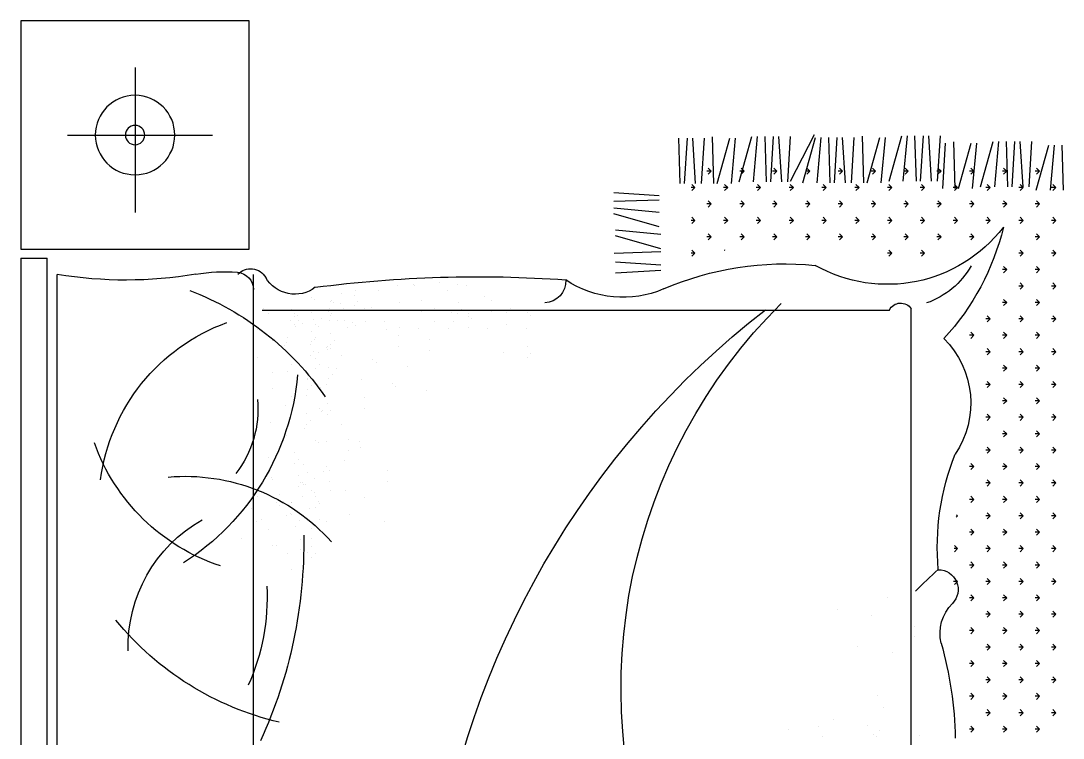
# Model space of a CAD drawing. Extents: x -42728 to 99010, y -18674 to 47645.
# Drawn here: x 3296 to 5577, y 38482 to 40052 of the extents above; entities that cross this region are included whole.
import ezdxf

# ---------------------------------------------------------------- set-up
doc = ezdxf.new("R2010")
doc.units = 0
doc.header["$LTSCALE"] = 100
doc.header["$MEASUREMENT"] = 0
doc.layers.get('0').update_dxf_attribs({"linetype": 'CONTINUOUS'})
doc.layers.add('HUI', color=8, linetype='CONTINUOUS')
doc.layers.add('LAYER3', color=4, linetype='CONTINUOUS')

# ---------------------------------------------------------------- blocks, each defined once
blk = doc.blocks.new('A$C5C7A6314')
at = {"color": 8}
for p, q in [((970.5, 1966.9), (970.5, 1966.9)), ((969.9, 1948.2), (969.9, 1948.2)), ((1044.7, 1949.4), (1044.7, 1949.4)), ((1186.7, 1956.4), (1186.7, 1956.4)), ((1210.4, 1956.6), (1210.4, 1956.6)), ((1151.6, 1907.3), (1151.6, 1907.3)), ((1273.1, 1896.9), (1273.1, 1896.9)), ((968.9, 1873.6), (968.9, 1873.6)), ((980.8, 1880.1), (980.8, 1880.1)), ((1032.6, 1888.5), (1032.6, 1888.5)), ((1059.3, 1874.2), (1059.3, 1874.2)), ((973.7, 1865.8), (973.7, 1865.8)), ((992.1, 1853.6), (992.1, 1853.6)), ((1232.6, 1862), (1232.6, 1862)), ((1166.1, 1832.1), (1166.1, 1832.1)), ((1247.1, 1786.8), (1247.1, 1786.8)), ((1006.6, 1778.4), (1006.6, 1778.4)), ((968.9, 1755.7), (968.9, 1755.7)), ((990.4, 1745.2), (990.4, 1745.2)), ((983.4, 1680.4), (983.4, 1680.4)), ((1798.4, 1108.5), (1798.4, 1108.5)), ((1807.1, 1116.5), (1807.1, 1116.5)), ((1822.1, 1108.7), (1822.1, 1108.7)), ((1862.1, 1107.3), (1862.1, 1107.3)), ((1891, 1115), (1891, 1115)), ((1895.7, 1109.1), (1895.7, 1109.1)), ((1808.6, 1056.2), (1808.6, 1056.2)), ((1869.4, 1063.4), (1869.4, 1063.4)), ((1895.6, 1063.2), (1895.6, 1063.2)), ((1904.4, 1071.2), (1904.4, 1071.2)), ((1898.6, 1029.5), (1898.6, 1029.5)), ((1922.3, 1029.7), (1922.3, 1029.7)), ((1861.6, 1022.5), (1861.6, 1022.5)), ((1930.9, 1014.1), (1930.9, 1014.1)), ((1883.6, 986.7), (1883.6, 986.7)), ((1863.5, 980.4), (1863.5, 980.4)), ((1888.3, 980.8), (1888.3, 980.8)), ((1893.6, 981), (1893.6, 981)), ((1902.9, 964.9), (1902.9, 964.9)), ((1956.1, 975.4), (1956.1, 975.4)), ((1876.2, 947.3), (1876.2, 947.3)), ((1894.1, 956.8), (1894.1, 956.8)), ((1896.9, 942.9), (1896.9, 942.9)), ((1917.9, 957), (1917.9, 957)), ((1957.8, 955.6), (1957.8, 955.6)), ((1861.9, 935.1), (1861.9, 935.1)), ((1944.5, 935), (1944.5, 935)), ((1962.5, 916.9), (1962.5, 916.9)), ((1813.7, 894.6), (1813.7, 894.6)), ((1837.4, 894.8), (1837.4, 894.8)), ((1878, 905.2), (1878, 905.2)), ((1904.4, 904.5), (1904.4, 904.5)), ((1726.7, 887.7), (1726.7, 887.7)), ((1861.6, 870.8), (1861.6, 870.8)), ((1898.6, 877.8), (1898.6, 877.8)), ((1922.3, 878), (1922.3, 878)), ((1778.5, 845.6), (1778.5, 845.6)), ((1956.2, 862.4), (1956.2, 862.4)), ((1959, 859.8), (1959, 859.8)), ((1822.1, 827.2), (1822.1, 827.2)), ((1845.8, 827.4), (1845.8, 827.4)), ((1863.5, 828.7), (1863.5, 828.7)), ((1900.1, 835.1), (1900.1, 835.1)), ((1918.9, 829.3), (1918.9, 829.3)), ((1956.1, 823.7), (1956.1, 823.7)), ((1527, 801.9), (1527, 801.9)), ((1550.7, 802.1), (1550.7, 802.1)), ((1735.1, 820.3), (1735.1, 820.3)), ((1741.2, 812.5), (1741.2, 812.5)), ((1859.6, 800.2), (1859.6, 800.2)), ((1440, 795), (1440, 795)), ((1787, 778.1), (1787, 778.1)), ((1876.2, 795.6), (1876.2, 795.6)), ((1944.5, 783.4), (1944.5, 783.4)), ((1793.1, 770.3), (1793.1, 770.3)), ((1878, 753.5), (1878, 753.5)), ((1900.4, 759.2), (1900.4, 759.2)), ((1905.1, 753.2), (1905.1, 753.2)), ((1908.5, 767.7), (1908.5, 767.7)), ((1491.8, 752.9), (1491.8, 752.9)), ((1600.2, 744.4), (1600.2, 744.4)), ((1613.4, 742.4), (1613.4, 742.4)), ((1687.2, 751.4), (1687.2, 751.4)), ((1710.9, 751.6), (1710.9, 751.6)), ((1749.7, 745), (1749.7, 745)), ((1868, 732.8), (1868, 732.8)), ((1919.7, 737.3), (1919.7, 737.3)), ((1945.8, 733.5), (1945.8, 733.5)), ((1454.5, 719.8), (1454.5, 719.8)), ((1507.4, 710.7), (1507.4, 710.7)), ((1572.9, 707.5), (1572.9, 707.5)), ((1594.4, 717.7), (1594.4, 717.7)), ((1618.2, 717.9), (1618.2, 717.9)), ((1863.8, 715.4), (1863.8, 715.4)), ((1874.1, 725), (1874.1, 725)), ((1878.8, 707.6), (1878.8, 707.6)), ((1905.1, 707.4), (1905.1, 707.4)), ((1911, 729.3), (1911, 729.3)), ((1934.7, 729.5), (1934.7, 729.5)), ((1959, 708.1), (1959, 708.1)), ((1652.1, 702.3), (1652.1, 702.3)), ((1773.6, 691.9), (1773.6, 691.9)), ((1801.5, 702.9), (1801.5, 702.9)), ((1834.8, 686.8), (1834.8, 686.8)), ((1878.5, 693.8), (1878.5, 693.8)), ((1915.5, 700.8), (1915.5, 700.8)), ((1918.7, 685.2), (1918.7, 685.2)), ((1939.2, 701), (1939.2, 701)), ((1440, 668.6), (1440, 668.6)), ((1506.4, 677.7), (1506.4, 677.7)), ((1527, 675.5), (1527, 675.5)), ((1550.7, 675.7), (1550.7, 675.7)), ((1559.3, 668.6), (1559.3, 668.6)), ((1614.7, 669.2), (1614.7, 669.2)), ((1674.3, 670.3), (1674.3, 670.3)), ((1683, 678.3), (1683, 678.3)), ((1698, 670.5), (1698, 670.5)), ((1738, 669.1), (1738, 669.1)), ((1752.4, 673.4), (1752.4, 673.4)), ((1761.1, 681.4), (1761.1, 681.4)), ((1776.1, 673.6), (1776.1, 673.6)), ((1816.1, 672.2), (1816.1, 672.2)), ((1816.9, 676.8), (1816.9, 676.8)), ((1819.4, 668.6), (1819.4, 668.6)), ((1821.6, 670.9), (1821.6, 670.9)), ((1826.1, 678.7), (1826.1, 678.7)), ((1849.8, 678.9), (1849.8, 678.9)), ((1880.2, 675.7), (1880.2, 675.7)), ((1889.8, 677.6), (1889.8, 677.6)), ((1895, 679.9), (1895, 679.9)), ((1899.7, 673.9), (1899.7, 673.9)), ((1906.4, 675.5), (1906.4, 675.5)), ((1921.2, 677), (1921.2, 677)), ((1923.4, 679.3), (1923.4, 679.3)), ((1368.6, 644.6), (1368.6, 644.6)), ((1418.9, 653.5), (1418.9, 653.5)), ((1442.7, 653.7), (1442.7, 653.7)), ((1469.5, 645), (1469.5, 645)), ((1478.3, 653.1), (1478.3, 653.1)), ((1482.6, 652.3), (1482.6, 652.3)), ((1493.2, 645.2), (1493.2, 645.2)), ((1502.5, 643.1), (1502.5, 643.1)), ((1533.2, 643.8), (1533.2, 643.8)), ((1548.1, 661.5), (1548.1, 661.5)), ((1612.1, 651.5), (1612.1, 651.5)), ((1616.8, 645.6), (1616.8, 645.6)), ((1680.8, 658.2), (1680.8, 658.2)), ((1682, 659.9), (1682, 659.9)), ((1686.7, 654), (1686.7, 654)), ((1733.1, 657), (1733.1, 657)), ((1773.1, 645), (1773.1, 645)), ((1781.8, 653.1), (1781.8, 653.1)), ((1796.8, 645.2), (1796.8, 645.2)), ((1809.9, 651.7), (1809.9, 651.7)), ((1811.6, 641.4), (1811.6, 641.4)), ((1836.8, 643.8), (1836.8, 643.8)), ((1840.9, 644.6), (1840.9, 644.6)), ((1865.7, 651.5), (1865.7, 651.5)), ((1870.4, 645.6), (1870.4, 645.6)), ((1881.4, 641.3), (1881.4, 641.3)), ((1882.6, 657.6), (1882.6, 657.6)), ((1924.7, 643.1), (1924.7, 643.1)), ((1359.9, 636.6), (1359.9, 636.6)), ((1371.4, 626.5), (1371.4, 626.5)), ((1383.6, 636.8), (1383.6, 636.8)), ((1385.5, 619.4), (1385.5, 619.4)), ((1401.6, 635.5), (1401.6, 635.5)), ((1423.6, 635.4), (1423.6, 635.4)), ((1467, 632.3), (1467, 632.3)), ((1507.2, 637.2), (1507.2, 637.2)), ((1519.4, 617.8), (1519.4, 617.8)), ((1519.9, 623.2), (1519.9, 623.2)), ((1524.9, 616.1), (1524.9, 616.1)), ((1546.2, 627.1), (1546.2, 627.1)), ((1564.1, 618), (1564.1, 618)), ((1642.2, 621.1), (1642.2, 621.1)), ((1651.1, 625), (1651.1, 625)), ((1659.8, 633), (1659.8, 633)), ((1674.8, 625.2), (1674.8, 625.2)), ((1715.9, 626.4), (1715.9, 626.4)), ((1729.2, 628), (1729.2, 628)), ((1737.9, 636.1), (1737.9, 636.1)), ((1750.9, 626.5), (1750.9, 626.5)), ((1752.9, 628.2), (1752.9, 628.2)), ((1772.6, 618.6), (1772.6, 618.6)), ((1802.9, 633.4), (1802.9, 633.4)), ((1826.6, 633.6), (1826.6, 633.6)), ((1832.1, 636.6), (1832.1, 636.6)), ((1855.8, 636.8), (1855.8, 636.8)), ((1895.8, 635.4), (1895.8, 635.4)), ((1902.7, 634.9), (1902.7, 634.9)), ((1929.4, 637.2), (1929.4, 637.2)), ((1334.1, 593.4), (1334.1, 593.4)), ((1376.8, 611.3), (1376.8, 611.3)), ((1400.5, 611.5), (1400.5, 611.5)), ((1429.2, 601.2), (1429.2, 601.2)), ((1440.4, 610.1), (1440.4, 610.1)), ((1453.4, 593.4), (1453.4, 593.4)), ((1465.9, 599.3), (1465.9, 599.3)), ((1492.9, 616), (1492.9, 616)), ((1516.2, 608.1), (1516.2, 608.1)), ((1524.1, 611.9), (1524.1, 611.9)), ((1539.9, 608.3), (1539.9, 608.3)), ((1566.7, 599.7), (1566.7, 599.7)), ((1575.5, 607.7), (1575.5, 607.7)), ((1590.5, 599.9), (1590.5, 599.9)), ((1713.6, 593.4), (1713.6, 593.4)), ((1865.3, 601.8), (1865.3, 601.8)), ((1870.3, 599.7), (1870.3, 599.7)), ((1872.4, 616), (1872.4, 616)), ((1879.1, 607.7), (1879.1, 607.7)), ((1888.1, 599.3), (1888.1, 599.3)), ((1890.9, 606.4), (1890.9, 606.4)), ((1894.1, 599.9), (1894.1, 599.9)), ((1370.1, 584.3), (1370.1, 584.3)), ((1452.4, 581.1), (1452.4, 581.1)), ((1457.1, 591.3), (1457.1, 591.3)), ((1479.8, 592.7), (1479.8, 592.7)), ((1480.9, 591.5), (1480.9, 591.5)), ((1482.7, 574), (1482.7, 574)), ((1615.9, 575.9), (1615.9, 575.9)), ((1627.2, 581.7), (1627.2, 581.7)), ((1694, 579), (1694, 579)), ((1767.7, 584.3), (1767.7, 584.3)), ((1783.3, 592.7), (1783.3, 592.7)), ((1824.4, 576.5), (1824.4, 576.5)), ((1831.9, 581.1), (1831.9, 581.1)), ((1842.4, 584.3), (1842.4, 584.3)), ((1879.3, 591.3), (1879.3, 591.3)), ((1903.1, 591.5), (1903.1, 591.5)), ((1386, 551.3), (1386, 551.3)), ((1387, 559), (1387, 559)), ((1474, 566), (1474, 566)), ((1481, 559), (1481, 559)), ((1497.7, 566.2), (1497.7, 566.2)), ((1531.6, 550.6), (1531.6, 550.6)), ((1534.4, 548), (1534.4, 548)), ((1730.4, 551.2), (1730.4, 551.2)), ((1765.4, 551.3), (1765.4, 551.3)), ((1835.2, 550.6), (1835.2, 550.6)), ((1422, 542.2), (1422, 542.2)), ((1443.7, 525.9), (1443.7, 525.9)), ((1578.6, 542.8), (1578.6, 542.8)), ((1656.7, 545.9), (1656.7, 545.9)), ((1894.2, 542.2), (1894.2, 542.2)), ((1905.5, 531.2), (1905.5, 531.2)), ((1384.7, 509.1), (1384.7, 509.1)), ((1438.9, 516.9), (1438.9, 516.9)), ((1467, 505.9), (1467, 505.9)), ((1494.3, 517.5), (1494.3, 517.5)), ((1797.9, 517.5), (1797.9, 517.5)), ((1860.5, 517.7), (1860.5, 517.7)), ((1401.6, 483.8), (1401.6, 483.8)), ((2285.1, 101.8), (2285.1, 419.3)), ((2433.3, 250), (2115.8, 250))]:
    blk.add_line(p, q, dxfattribs=at)
for p, q in [((728.4, 1949), (1904.6, 1949)), ((1902.1, 528.2), (1902.1, 1901.5)), ((590.5, 509.3), (1980.2, 509.3)), ((557.1, 79.8), (1980.2, 79.8)), ((515.3, 57.8), (2015.3, 57.8)), ((2015.3, 0), (2015.3, 57.8)), ((2015.3, 0), (515.3, 0))]:
    blk.add_line(p, q)
blk.add_lwpolyline([(2035.1, 500), (2535.1, 500), (2535.1, 0), (2035.1, 0)], close=True)
for radius in [87, 21.2]:
    blk.add_circle((2285.1, 250), radius, dxfattribs=at)
for centre, radius, start, end in [((2278.6, 1896.9), 320.3, 127.5695, 209.5312), ((2088.6, 1922.7), 181.4, 119.7235, 160.6273), ((951.1, 1234.2), 811.3, 74.1153, 89.0243), ((1194.1, 2104.7), 92.6, 256.8976, 314.9727), ((1290.3, 2008.4), 43.4, 359.815, 134.9727), ((569.7, 2684.2), 1020.2, 314.6583, 318.5018), ((1332.1, 1672.6), 671, 336.6545, 5.6743), ((1074.2, 2500.9), 1187.1, 248.6138, 315.1836), ((388.9, 2805.4), 1916.5, 277.7766, 322.1631), ((2153.7, 1318), 223.9, 156.6545, 213.9692), ((1965.8, 1144.5), 48.4, 87.3236, 176.9208), ((-752.1, 999.4), 2727.1, 352.5251, 4.0699), ((1108.7, 359.7), 429.4, 355.0517, 48.2044), ((1350.7, 142.3), 636.4, 20.9474, 55.427), ((2010.4, 599.8), 73.7, 142.6258, 240.0089), ((1393.5, -426.3), 1045.6, 89.1363, 114.5419), ((1808.2, 62.1), 545.7, 95.0716, 147.3726), ((1639.9, 717.5), 658.1, 193.3746, 230.7193), ((1273, 68), 471, 87.0195, 114.1051), ((1954.6, 503.2), 37.9, 312.6511, 60.0089), ((1685.1, 288.5), 230.5, 84.8012, 127.6984), ((1757.6, 573.3), 437.4, 198.1201, 250.504), ((1474.8, 596.1), 425.4, 277.5453, 340.0101), ((1165.5, 553.6), 318.7, 268.2568, 330.5191)]:
    blk.add_arc(centre, radius, start, end, dxfattribs=at)
for centre, radius, start, end in [((1890, 1925.9), 27.3, 296.3339, 57.6405), ((1946.8, 471.3), 38, 4.474, 90), ((1614.1, 445.3), 371.7, 350.3365, 4.474), ((2875.2, 230.5), 907.6, 170.3365, 189.5569)]:
    blk.add_arc(centre, radius, start, end)
at = {"layer": 'HUI'}
for p, q in [((1020.6, 2265.9), (1013.9, 2259.1)), ((1020.6, 2265.9), (1027.4, 2259.1)), ((1020.6, 2265.9), (1020.6, 2256.4)), ((1092.5, 2265.9), (1085.7, 2259.1)), ((1092.5, 2265.9), (1099.2, 2259.1)), ((1092.5, 2265.9), (1092.5, 2256.4)), ((1164.3, 2265.9), (1157.6, 2259.1)), ((1164.3, 2265.9), (1171, 2259.1)), ((1164.3, 2265.9), (1164.3, 2256.4)), ((1236.1, 2265.9), (1229.4, 2259.1)), ((1236.1, 2265.9), (1242.9, 2259.1)), ((1236.2, 2265.9), (1236.2, 2256.4)), ((1308, 2265.9), (1301.3, 2259.1)), ((1308, 2265.9), (1314.7, 2259.1)), ((1308, 2265.9), (1308, 2256.4)), ((1379.8, 2265.9), (1373.1, 2259.1)), ((1379.8, 2265.9), (1386.6, 2259.1)), ((1379.8, 2265.9), (1379.8, 2256.4)), ((1451.7, 2265.9), (1444.9, 2259.1)), ((1451.7, 2265.9), (1458.4, 2259.1)), ((1451.7, 2265.9), (1451.7, 2256.4)), ((1523.5, 2265.9), (1516.8, 2259.1)), ((1523.5, 2265.9), (1530.2, 2259.1)), ((1523.5, 2265.9), (1523.5, 2256.4)), ((1595.4, 2265.9), (1588.6, 2259.1)), ((1595.4, 2265.9), (1602.1, 2259.1)), ((1595.4, 2265.9), (1595.4, 2256.4)), ((1667.2, 2265.9), (1660.5, 2259.1)), ((1667.2, 2265.9), (1673.9, 2259.1)), ((1667.2, 2265.9), (1667.2, 2256.4)), ((1739, 2265.9), (1732.3, 2259.1)), ((1739, 2265.9), (1745.8, 2259.1)), ((1739.1, 2265.9), (1739.1, 2256.4)), ((1810.9, 2265.9), (1804.1, 2259.1)), ((1810.9, 2265.9), (1817.6, 2259.1)), ((1810.9, 2265.9), (1810.9, 2256.4)), ((1882.7, 2265.9), (1876, 2259.1)), ((1882.7, 2265.9), (1889.5, 2259.1)), ((1882.7, 2265.9), (1882.7, 2256.4)), ((1954.6, 2265.9), (1947.8, 2259.1)), ((1954.6, 2265.9), (1961.3, 2259.1)), ((1954.6, 2265.9), (1954.6, 2256.4)), ((2026.4, 2265.9), (2019.7, 2259.1)), ((2026.4, 2265.9), (2033.1, 2259.1)), ((2026.4, 2265.9), (2026.4, 2256.4)), ((2098.2, 2265.9), (2091.5, 2259.1)), ((2098.2, 2265.9), (2105, 2259.1)), ((2098.3, 2265.9), (2098.3, 2256.4)), ((2170.1, 2265.9), (2163.4, 2259.1)), ((2263.2, 2278.6), (2164.1, 2281.7)), ((2164.1, 2253.8), (2263.2, 2263.1)), ((2170.1, 2265.9), (2176.8, 2259.1)), ((2170.1, 2265.9), (2170.1, 2256.4)), ((2164.1, 2222.7), (2263.2, 2250.6)), ((984.7, 2230), (978, 2223.2)), ((984.7, 2230), (991.4, 2223.2)), ((984.7, 2230), (984.7, 2220.4)), ((1056.5, 2230), (1049.8, 2223.2)), ((1056.5, 2230), (1063.3, 2223.2)), ((1056.6, 2230), (1056.6, 2220.4)), ((1128.4, 2230), (1121.6, 2223.2)), ((1128.4, 2230), (1135.1, 2223.2)), ((1128.4, 2230), (1128.4, 2220.4)), ((1200.2, 2230), (1193.5, 2223.2)), ((1200.2, 2230), (1207, 2223.2)), ((1200.2, 2230), (1200.2, 2220.4)), ((1272.1, 2230), (1265.3, 2223.2)), ((1272.1, 2230), (1278.8, 2223.2)), ((1272.1, 2230), (1272.1, 2220.4)), ((1343.9, 2230), (1337.2, 2223.2)), ((1343.9, 2230), (1350.6, 2223.2)), ((1343.9, 2230), (1343.9, 2220.4)), ((1415.7, 2230), (1409, 2223.2)), ((1415.7, 2230), (1422.5, 2223.2)), ((1415.8, 2230), (1415.8, 2220.4)), ((1487.6, 2230), (1480.9, 2223.2)), ((1487.6, 2230), (1494.3, 2223.2)), ((1487.6, 2230), (1487.6, 2220.4)), ((1559.4, 2230), (1552.7, 2223.2)), ((1559.4, 2230), (1566.2, 2223.2)), ((1559.5, 2230), (1559.5, 2220.4)), ((1631.3, 2230), (1624.5, 2223.2)), ((1631.3, 2230), (1638, 2223.2)), ((1631.3, 2230), (1631.3, 2220.4)), ((1703.1, 2230), (1696.4, 2223.2)), ((1703.1, 2230), (1709.9, 2223.2)), ((1703.1, 2230), (1703.1, 2220.4)), ((1775, 2230), (1768.2, 2223.2)), ((1775, 2230), (1781.7, 2223.2)), ((1775, 2230), (1775, 2220.4)), ((1846.8, 2230), (1840.1, 2223.2)), ((1846.8, 2230), (1853.5, 2223.2)), ((1846.8, 2230), (1846.8, 2220.4)), ((1918.6, 2230), (1911.9, 2223.2)), ((1918.6, 2230), (1925.4, 2223.2)), ((1918.7, 2230), (1918.7, 2220.4)), ((1990.5, 2230), (1983.8, 2223.2)), ((1990.5, 2230), (1997.2, 2223.2)), ((1990.5, 2230), (1990.5, 2220.4)), ((2062.3, 2230), (2055.6, 2223.2)), ((2062.3, 2230), (2069.1, 2223.2)), ((2062.3, 2230), (2062.3, 2220.4)), ((2134.2, 2230), (2127.4, 2223.2)), ((2134.2, 2230), (2140.9, 2223.2)), ((2134.2, 2230), (2134.2, 2220.4)), ((2206, 2230), (2199.3, 2223.2)), ((2206, 2230), (2212.7, 2223.2)), ((2206, 2230), (2206, 2220.4)), ((1020.6, 2194), (1013.9, 2187.3)), ((1020.6, 2194), (1027.4, 2187.3)), ((1020.6, 2194), (1020.6, 2184.5)), ((1092.5, 2194), (1085.7, 2187.3)), ((1092.5, 2194), (1099.2, 2187.3)), ((1092.5, 2194), (1092.5, 2184.5)), ((1164.3, 2194), (1157.6, 2187.3)), ((1164.3, 2194), (1171, 2187.3)), ((1164.3, 2194), (1164.3, 2184.5)), ((1236.1, 2194), (1229.4, 2187.3)), ((1236.1, 2194), (1242.9, 2187.3)), ((1236.2, 2194), (1236.2, 2184.5)), ((1308, 2194), (1301.3, 2187.3)), ((1308, 2194), (1314.7, 2187.3)), ((1308, 2194), (1308, 2184.5)), ((1379.8, 2194), (1373.1, 2187.3)), ((1379.8, 2194), (1386.6, 2187.3)), ((1379.8, 2194), (1379.8, 2184.5)), ((1451.7, 2194), (1444.9, 2187.3)), ((1451.7, 2194), (1458.4, 2187.3)), ((1451.7, 2194), (1451.7, 2184.5)), ((1523.5, 2194), (1516.8, 2187.3)), ((1523.5, 2194), (1530.2, 2187.3)), ((1523.5, 2194), (1523.5, 2184.5)), ((1595.4, 2194), (1588.6, 2187.3)), ((1595.4, 2194), (1602.1, 2187.3)), ((1595.4, 2194), (1595.4, 2184.5)), ((1667.2, 2194), (1660.5, 2187.3)), ((1667.2, 2194), (1673.9, 2187.3)), ((1667.2, 2194), (1667.2, 2184.5)), ((1739, 2194), (1732.3, 2187.3)), ((1739, 2194), (1745.8, 2187.3)), ((1739.1, 2194), (1739.1, 2184.5)), ((1810.9, 2194), (1804.1, 2187.3)), ((1810.9, 2194), (1817.6, 2187.3)), ((1810.9, 2194), (1810.9, 2184.5)), ((1882.7, 2194), (1876, 2187.3)), ((1882.7, 2194), (1889.5, 2187.3)), ((1882.7, 2194), (1882.7, 2184.5)), ((1954.6, 2194), (1947.8, 2187.3)), ((1954.6, 2194), (1961.3, 2187.3)), ((1954.6, 2194), (1954.6, 2184.5)), ((2026.4, 2194), (2019.7, 2187.3)), ((2026.4, 2194), (2033.1, 2187.3)), ((2026.4, 2194), (2026.4, 2184.5)), ((2098.2, 2194), (2091.5, 2187.3)), ((2098.2, 2194), (2105, 2187.3)), ((2098.3, 2194), (2098.3, 2184.5)), ((2170.1, 2194), (2163.4, 2187.3)), ((2170.1, 2194), (2176.8, 2187.3)), ((2170.1, 2194), (2170.1, 2184.5)), ((2270.8, 2212.5), (2171.7, 2206.3)), ((2171.7, 2193.9), (2270.8, 2187.6)), ((2270.8, 2175.2), (2171.7, 2169)), ((984.7, 2158.1), (978, 2151.4)), ((984.7, 2158.1), (991.4, 2151.4)), ((984.7, 2158.1), (984.7, 2148.6)), ((1056.5, 2158.1), (1049.8, 2151.4)), ((1056.5, 2158.1), (1063.3, 2151.4)), ((1056.6, 2158.1), (1056.6, 2148.6)), ((1128.4, 2158.1), (1121.6, 2151.4)), ((1128.4, 2158.1), (1135.1, 2151.4)), ((1128.4, 2158.1), (1128.4, 2148.6)), ((1200.2, 2158.1), (1193.5, 2151.4)), ((1200.2, 2158.1), (1207, 2151.4)), ((1200.2, 2158.1), (1200.2, 2148.6)), ((1272.1, 2158.1), (1265.3, 2151.4)), ((1272.1, 2158.1), (1278.8, 2151.4)), ((1272.1, 2158.1), (1272.1, 2148.6)), ((1343.9, 2158.1), (1337.2, 2151.4)), ((1343.9, 2158.1), (1350.6, 2151.4)), ((1343.9, 2158.1), (1343.9, 2148.6)), ((1415.7, 2158.1), (1409, 2151.4)), ((1415.7, 2158.1), (1422.5, 2151.4)), ((1415.8, 2158.1), (1415.8, 2148.6)), ((1487.6, 2158.1), (1480.9, 2151.4)), ((1487.6, 2158.1), (1494.3, 2151.4)), ((1487.6, 2158.1), (1487.6, 2148.6)), ((1559.4, 2158.1), (1552.7, 2151.4)), ((1559.4, 2158.1), (1566.2, 2151.4)), ((1559.5, 2158.1), (1559.5, 2148.6)), ((1631.3, 2158.1), (1624.5, 2151.4)), ((1631.3, 2158.1), (1638, 2151.4)), ((1631.3, 2158.1), (1631.3, 2148.6)), ((1703.1, 2158.1), (1696.4, 2151.4)), ((1703.1, 2158.1), (1709.9, 2151.4)), ((1703.1, 2158.1), (1703.1, 2148.6)), ((1775, 2158.1), (1768.2, 2151.4)), ((1775, 2158.1), (1781.7, 2151.4)), ((1775, 2158.1), (1775, 2148.6)), ((1846.8, 2158.1), (1840.1, 2151.4)), ((1846.8, 2158.1), (1853.5, 2151.4)), ((1846.8, 2158.1), (1846.8, 2148.6)), ((1918.6, 2158.1), (1911.9, 2151.4)), ((1918.6, 2158.1), (1925.4, 2151.4)), ((1918.7, 2158.1), (1918.7, 2148.6)), ((1990.5, 2158.1), (1983.8, 2151.4)), ((1990.5, 2158.1), (1997.2, 2151.4)), ((1990.5, 2158.1), (1990.5, 2148.6)), ((2134.2, 2158.1), (2127.4, 2151.4)), ((2134.2, 2158.1), (2140.9, 2151.4)), ((2134.2, 2158.1), (2134.2, 2148.6)), ((2270.8, 2156.6), (2171.7, 2159.7)), ((2206, 2158.1), (2199.3, 2151.4)), ((2206, 2158.1), (2212.7, 2151.4)), ((2206, 2158.1), (2206, 2148.6)), ((1020.6, 2122.2), (1013.9, 2115.5)), ((1020.6, 2122.2), (1027.4, 2115.5)), ((1020.6, 2122.2), (1020.6, 2112.7)), ((1092.5, 2122.2), (1085.7, 2115.5)), ((1092.5, 2122.2), (1099.2, 2115.5)), ((1092.5, 2122.2), (1092.5, 2112.7)), ((1164.3, 2122.2), (1157.6, 2115.5)), ((1164.3, 2122.2), (1171, 2115.5)), ((1164.3, 2122.2), (1164.3, 2112.7)), ((1236.1, 2122.2), (1229.4, 2115.5)), ((1236.1, 2122.2), (1242.9, 2115.5)), ((1236.2, 2122.2), (1236.2, 2112.7)), ((1308, 2122.2), (1301.3, 2115.5)), ((1308, 2122.2), (1314.7, 2115.5)), ((1308, 2122.2), (1308, 2112.7)), ((1379.8, 2122.2), (1373.1, 2115.5)), ((1379.8, 2122.2), (1386.6, 2115.5)), ((1379.8, 2122.2), (1379.8, 2112.7)), ((1451.7, 2122.2), (1444.9, 2115.5)), ((1451.7, 2122.2), (1458.4, 2115.5)), ((1451.7, 2122.2), (1451.7, 2112.7)), ((1523.5, 2122.2), (1516.8, 2115.5)), ((1523.5, 2122.2), (1530.2, 2115.5)), ((1523.5, 2122.2), (1523.5, 2112.7)), ((1595.4, 2122.2), (1588.6, 2115.5)), ((1595.4, 2122.2), (1602.1, 2115.5)), ((1595.4, 2122.2), (1595.4, 2112.7)), ((1667.2, 2122.2), (1660.5, 2115.5)), ((1667.2, 2122.2), (1673.9, 2115.5)), ((1667.2, 2122.2), (1667.2, 2112.7)), ((1739, 2122.2), (1732.3, 2115.5)), ((1739, 2122.2), (1745.8, 2115.5)), ((1739.1, 2122.2), (1739.1, 2112.7)), ((1810.9, 2122.2), (1804.1, 2115.5)), ((1810.9, 2122.2), (1817.6, 2115.5)), ((1810.9, 2122.2), (1810.9, 2112.7)), ((1882.7, 2122.2), (1876, 2115.5)), ((1882.7, 2122.2), (1889.5, 2115.5)), ((1882.7, 2122.2), (1882.7, 2112.7)), ((2098.2, 2122.2), (2091.5, 2115.5)), ((2098.2, 2122.2), (2105, 2115.5)), ((2098.3, 2122.2), (2098.3, 2112.7)), ((2170.1, 2122.2), (2163.4, 2115.5)), ((2170.1, 2122.2), (2176.8, 2115.5)), ((2170.1, 2122.2), (2170.1, 2112.7)), ((2171.7, 2131.8), (2270.8, 2141.1)), ((2171.7, 2100.7), (2270.8, 2128.7)), ((984.7, 2086.3), (978, 2079.5)), ((984.7, 2086.3), (991.4, 2079.5)), ((984.7, 2086.3), (984.7, 2076.7)), ((1056.5, 2086.3), (1049.8, 2079.5)), ((1056.5, 2086.3), (1063.3, 2079.5)), ((1056.6, 2086.3), (1056.6, 2076.7)), ((1128.4, 2086.3), (1121.6, 2079.5)), ((1128.4, 2086.3), (1135.1, 2079.5)), ((1128.4, 2086.3), (1128.4, 2076.7)), ((1200.2, 2086.3), (1193.5, 2079.5)), ((1200.2, 2086.3), (1207, 2079.5)), ((1200.2, 2086.3), (1200.2, 2076.7)), ((1272.1, 2086.3), (1265.3, 2079.5)), ((1272.1, 2086.3), (1278.8, 2079.5)), ((1272.1, 2086.3), (1272.1, 2076.7)), ((1343.9, 2086.3), (1337.2, 2079.5)), ((1343.9, 2086.3), (1350.6, 2079.5)), ((1343.9, 2086.3), (1343.9, 2076.7)), ((1415.7, 2086.3), (1409, 2079.5)), ((1415.7, 2086.3), (1422.5, 2079.5)), ((1415.8, 2086.3), (1415.8, 2076.7)), ((1487.6, 2086.3), (1480.9, 2079.5)), ((1487.6, 2086.3), (1494.3, 2079.5)), ((1487.6, 2086.3), (1487.6, 2076.7)), ((1559.4, 2086.3), (1552.7, 2079.5)), ((1559.4, 2086.3), (1566.2, 2079.5)), ((1559.5, 2086.3), (1559.5, 2076.7)), ((1846.8, 2086.3), (1840.1, 2079.5)), ((1846.8, 2086.3), (1853.5, 2079.5)), ((1846.8, 2086.3), (1846.8, 2076.7)), ((2062.3, 2086.3), (2055.6, 2079.5)), ((2062.3, 2086.3), (2069.1, 2079.5)), ((2062.3, 2086.3), (2062.3, 2076.7)), ((2134.2, 2086.3), (2127.4, 2079.5)), ((2134.2, 2086.3), (2140.9, 2079.5)), ((2134.2, 2086.3), (2134.2, 2076.7)), ((2168.2, 2083.6), (2267.3, 2092.9)), ((2168.2, 2052.6), (2267.3, 2080.5)), ((2206, 2086.3), (2199.3, 2079.5)), ((2206, 2086.3), (2212.7, 2079.5)), ((2206, 2086.3), (2206, 2076.7)), ((1308, 2050.3), (1301.3, 2043.6)), ((1308, 2050.4), (1308, 2041.6)), ((1308, 2050.3), (1314.7, 2043.6)), ((1379.8, 2050.3), (1373.1, 2043.6)), ((1379.8, 2050.4), (1379.8, 2043.2)), ((1379.8, 2050.3), (1386.6, 2043.6)), ((1451.7, 2050.3), (1448.6, 2047.2)), ((1451.7, 2050.4), (1451.7, 2047.9)), ((1451.7, 2050.3), (1453.6, 2048.4)), ((2098.2, 2050.3), (2091.5, 2043.6)), ((2098.2, 2050.3), (2105, 2043.6)), ((2098.3, 2050.4), (2098.3, 2040.8)), ((2170.1, 2050.3), (2163.4, 2043.6)), ((2168.2, 2045.4), (2270.4, 2042.3)), ((2170.1, 2050.4), (2170.1, 2040.8)), ((2170.1, 2050.3), (2176.8, 2043.6)), ((2062.3, 2014.4), (2055.6, 2007.7)), ((2062.3, 2014.4), (2069.1, 2007.7)), ((2062.3, 2014.4), (2062.3, 2004.9)), ((2134.2, 2014.4), (2127.4, 2007.7)), ((2134.2, 2014.4), (2140.9, 2007.7)), ((2134.2, 2014.4), (2134.2, 2004.9)), ((2267.3, 2023.7), (2168.2, 2017.5)), ((2283.4, 2012.3), (2184.2, 2006.1)), ((2206, 2014.4), (2199.3, 2007.7)), ((2206, 2014.4), (2212.7, 2007.7)), ((2206, 2014.4), (2206, 2004.9)), ((2184.2, 1993.7), (2283.4, 1987.5)), ((2026.4, 1978.5), (2019.7, 1971.8)), ((2026.4, 1978.5), (2033.1, 1971.8)), ((2026.4, 1978.5), (2026.4, 1969)), ((2098.2, 1978.5), (2091.5, 1971.8)), ((2098.2, 1978.5), (2105, 1971.8)), ((2098.3, 1978.5), (2098.3, 1969)), ((2170.1, 1978.5), (2163.4, 1971.8)), ((2170.1, 1978.5), (2176.8, 1971.8)), ((2170.1, 1978.5), (2170.1, 1969)), ((2283.4, 1975.1), (2184.2, 1968.9)), ((2062.3, 1942.6), (2055.6, 1935.9)), ((2062.3, 1942.6), (2069.1, 1935.9)), ((2062.3, 1942.6), (2062.3, 1933.1)), ((2134.2, 1942.6), (2127.4, 1935.9)), ((2134.2, 1942.6), (2140.9, 1935.9)), ((2134.2, 1942.6), (2134.2, 1933.1)), ((2283.4, 1956.5), (2184.2, 1959.6)), ((2184.2, 1931.6), (2283.4, 1940.9)), ((2206, 1942.6), (2199.3, 1935.9)), ((2206, 1942.6), (2212.7, 1935.9)), ((2206, 1942.6), (2206, 1933.1)), ((2184.2, 1900.6), (2283.4, 1928.5)), ((2026.4, 1906.7), (2019.7, 1899.9)), ((2026.4, 1906.7), (2033.1, 1899.9)), ((2026.4, 1906.7), (2026.4, 1897.1)), ((2098.2, 1906.7), (2091.5, 1899.9)), ((2098.2, 1906.7), (2105, 1899.9)), ((2098.3, 1906.7), (2098.3, 1897.1)), ((2170.1, 1906.7), (2163.4, 1899.9)), ((2170.1, 1906.7), (2176.8, 1899.9)), ((2170.1, 1906.7), (2170.1, 1897.1)), ((2180.7, 1883.4), (2279.8, 1892.7)), ((2180.7, 1852.4), (2279.8, 1880.3)), ((2062.3, 1870.7), (2055.6, 1864)), ((2062.3, 1870.7), (2069.1, 1864)), ((2062.3, 1870.7), (2062.3, 1861.2)), ((2134.2, 1870.7), (2127.4, 1864)), ((2134.2, 1870.7), (2140.9, 1864)), ((2134.2, 1870.7), (2134.2, 1861.2)), ((2206, 1870.7), (2199.3, 1864)), ((2206, 1870.7), (2212.7, 1864)), ((2206, 1870.7), (2206, 1861.2)), ((2098.2, 1834.8), (2091.5, 1828.1)), ((2098.2, 1834.8), (2105, 1828.1)), ((2098.3, 1834.8), (2098.3, 1825.3)), ((2170.1, 1834.8), (2163.4, 1828.1)), ((2170.1, 1834.8), (2176.8, 1828.1)), ((2170.1, 1834.8), (2170.1, 1825.3)), ((2180.7, 1845.3), (2282.9, 1842.2)), ((2279.8, 1823.6), (2180.7, 1817.4)), ((2180.7, 1804.9), (2279.8, 1798.7)), ((2062.3, 1798.9), (2055.6, 1792.2)), ((2062.3, 1798.9), (2069.1, 1792.2)), ((2062.3, 1798.9), (2062.3, 1789.4)), ((2134.2, 1798.9), (2127.4, 1792.2)), ((2134.2, 1798.9), (2140.9, 1792.2)), ((2134.2, 1798.9), (2134.2, 1789.4)), ((2279.8, 1786.3), (2180.7, 1780.1)), ((2206, 1798.9), (2199.3, 1792.2)), ((2206, 1798.9), (2212.7, 1792.2)), ((2206, 1798.9), (2206, 1789.4)), ((2098.2, 1763), (2091.5, 1756.2)), ((2098.2, 1763), (2105, 1756.2)), ((2098.3, 1763), (2098.3, 1753.5)), ((2170.1, 1763), (2163.4, 1756.2)), ((2170.1, 1763), (2176.8, 1756.2)), ((2170.1, 1763), (2170.1, 1753.5)), ((2279.8, 1767.7), (2180.7, 1770.8)), ((2180.7, 1742.9), (2279.8, 1752.2)), ((2180.7, 1711.8), (2279.8, 1739.8)), ((2184.2, 1684.8), (2286.5, 1737.6)), ((2062.3, 1727.1), (2055.6, 1720.3)), ((2062.3, 1727.1), (2069.1, 1720.3)), ((2062.3, 1727.1), (2062.3, 1717.5)), ((2134.2, 1727.1), (2127.4, 1720.3)), ((2134.2, 1727.1), (2140.9, 1720.3)), ((2134.2, 1727.1), (2134.2, 1717.5)), ((2206, 1727.1), (2199.3, 1720.3)), ((2206, 1727.1), (2212.7, 1720.3)), ((2206, 1727.1), (2206, 1717.5)), ((2098.2, 1691.1), (2091.5, 1684.4)), ((2098.2, 1691.1), (2105, 1684.4)), ((2098.3, 1691.1), (2098.3, 1681.6)), ((2170.1, 1691.1), (2163.4, 1684.4)), ((2170.1, 1691.1), (2176.8, 1684.4)), ((2170.1, 1691.1), (2170.1, 1681.6)), ((2281.6, 1684.2), (2182.5, 1678)), ((2062.3, 1655.2), (2055.6, 1648.5)), ((2062.3, 1655.2), (2069.1, 1648.5)), ((2062.3, 1655.2), (2062.3, 1645.7)), ((2134.2, 1655.2), (2127.4, 1648.5)), ((2134.2, 1655.2), (2140.9, 1648.5)), ((2134.2, 1655.2), (2134.2, 1645.7)), ((2182.5, 1665.6), (2281.6, 1659.4)), ((2281.6, 1647), (2182.5, 1640.8)), ((2206, 1655.2), (2199.3, 1648.5)), ((2206, 1655.2), (2212.7, 1648.5)), ((2206, 1655.2), (2206, 1645.7)), ((2281.6, 1628.4), (2182.5, 1631.5)), ((2098.2, 1619.3), (2091.5, 1612.6)), ((2098.2, 1619.3), (2105, 1612.6)), ((2098.3, 1619.3), (2098.3, 1609.8)), ((2170.1, 1619.3), (2163.4, 1612.6)), ((2170.1, 1619.3), (2176.8, 1612.6)), ((2170.1, 1619.3), (2170.1, 1609.8)), ((2182.5, 1603.6), (2281.6, 1612.9)), ((2182.5, 1572.5), (2281.6, 1600.5)), ((2062.3, 1583.4), (2055.6, 1576.6)), ((2062.3, 1583.4), (2069.1, 1576.6)), ((2062.3, 1583.4), (2062.3, 1573.9)), ((2134.2, 1583.4), (2127.4, 1576.6)), ((2134.2, 1583.4), (2140.9, 1576.6)), ((2134.2, 1583.4), (2134.2, 1573.9)), ((2206, 1583.4), (2199.3, 1576.6)), ((2206, 1583.4), (2212.7, 1576.6)), ((2206, 1583.4), (2206, 1573.9)), ((2179, 1555.4), (2278.1, 1564.7)), ((2179, 1524.3), (2278.1, 1552.3)), ((2032.1, 1541.8), (2033.1, 1540.7)), ((2098.2, 1547.5), (2091.5, 1540.7)), ((2098.2, 1547.5), (2105, 1540.7)), ((2098.3, 1547.5), (2098.3, 1537.9)), ((2170.1, 1547.5), (2163.4, 1540.7)), ((2170.1, 1547.5), (2176.8, 1540.7)), ((2170.1, 1547.5), (2170.1, 1537.9)), ((2062.3, 1511.5), (2055.6, 1504.8)), ((2062.3, 1511.5), (2069.1, 1504.8)), ((2062.3, 1511.5), (2062.3, 1502)), ((2134.2, 1511.5), (2127.4, 1504.8)), ((2134.2, 1511.5), (2140.9, 1504.8)), ((2134.2, 1511.5), (2134.2, 1502)), ((2179, 1517.2), (2281.2, 1514.1)), ((2206, 1511.5), (2199.3, 1504.8)), ((2206, 1511.5), (2212.7, 1504.8)), ((2206, 1511.5), (2206, 1502)), ((2278.1, 1495.5), (2179, 1489.3)), ((2026.4, 1475.6), (2019.7, 1468.9)), ((2026.4, 1475.6), (2033.1, 1468.9)), ((2026.4, 1475.6), (2026.4, 1467.3)), ((2098.2, 1475.6), (2091.5, 1468.9)), ((2098.2, 1475.6), (2105, 1468.9)), ((2098.3, 1475.6), (2098.3, 1467.3)), ((2170.1, 1475.6), (2163.4, 1468.9)), ((2170.1, 1475.6), (2176.8, 1468.9)), ((2170.1, 1475.6), (2170.1, 1467.3)), ((2179, 1476.9), (2278.1, 1470.7)), ((2278.1, 1458.3), (2179, 1452)), ((2278.1, 1439.6), (2179, 1442.7)), ((1988.9, 1401.1), (1982.7, 1301.9)), ((2007.5, 1301.9), (2001.3, 1401.1)), ((2029.2, 1401.1), (2026.1, 1298.8)), ((2036.4, 1401.1), (2064.3, 1301.9)), ((2067.4, 1401.1), (2076.7, 1301.9)), ((2084.5, 1397.5), (2112.5, 1298.4)), ((2115.6, 1397.5), (2124.9, 1298.4)), ((2140.4, 1298.4), (2143.5, 1397.5)), ((2159, 1298.4), (2152.8, 1397.5))]:
    blk.add_line(p, q, dxfattribs=at)
for centre, radius, start, end in [((2212, 1616.7), 549.4, 103.5511, 132.6719), ((1698.1, 1880.1), 199.4, 44.7897, 124.0734), ((1382.8, 2553.9), 547.8, 264.8617, 291.8168)]:
    blk.add_arc(centre, radius, start, end, dxfattribs=at)
blk = doc.blocks.new('A$C70F3788A')
at = {"layer": 'LAYER3', "xscale": -1, "rotation": 270}
blk.add_blockref('A$C5C7A6314', (0, 0), dxfattribs=at)

msp = doc.modelspace()

# ---------------------------------------------------------------- block references
msp.add_blockref('A$C70F3788A', (3295.56083, 37517.18985))

doc.saveas('drawing.dxf')
